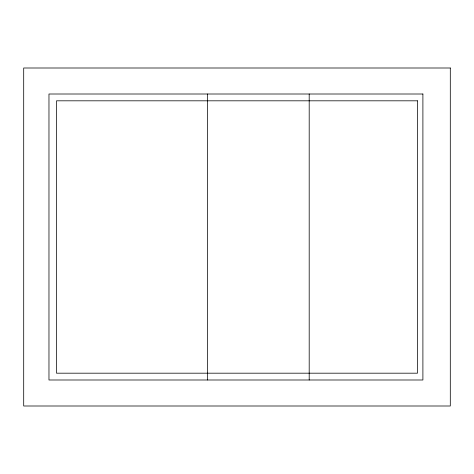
<?xml version="1.0" encoding="UTF-8"?>
<svg xmlns="http://www.w3.org/2000/svg" width="474" height="474" viewBox="0 0 474 474"><rect width="100%" height="100%" fill="white"/><g stroke="black" fill="none" stroke-linecap="round" stroke-linejoin="round"><path stroke-width="0.71" d="M309.196 94.006L309.196 379.994M207.464 94.006L207.464 379.994M450.3 68.001L23.7 68.001L23.7 405.999L450.3 405.999L450.3 68.001M422.897 94.006L48.97 94.006L48.97 379.994L422.897 379.994L422.897 94.006M417.487 100.814L56.513 100.814L56.513 373.186L417.487 373.186L417.487 100.814"/></g></svg>
